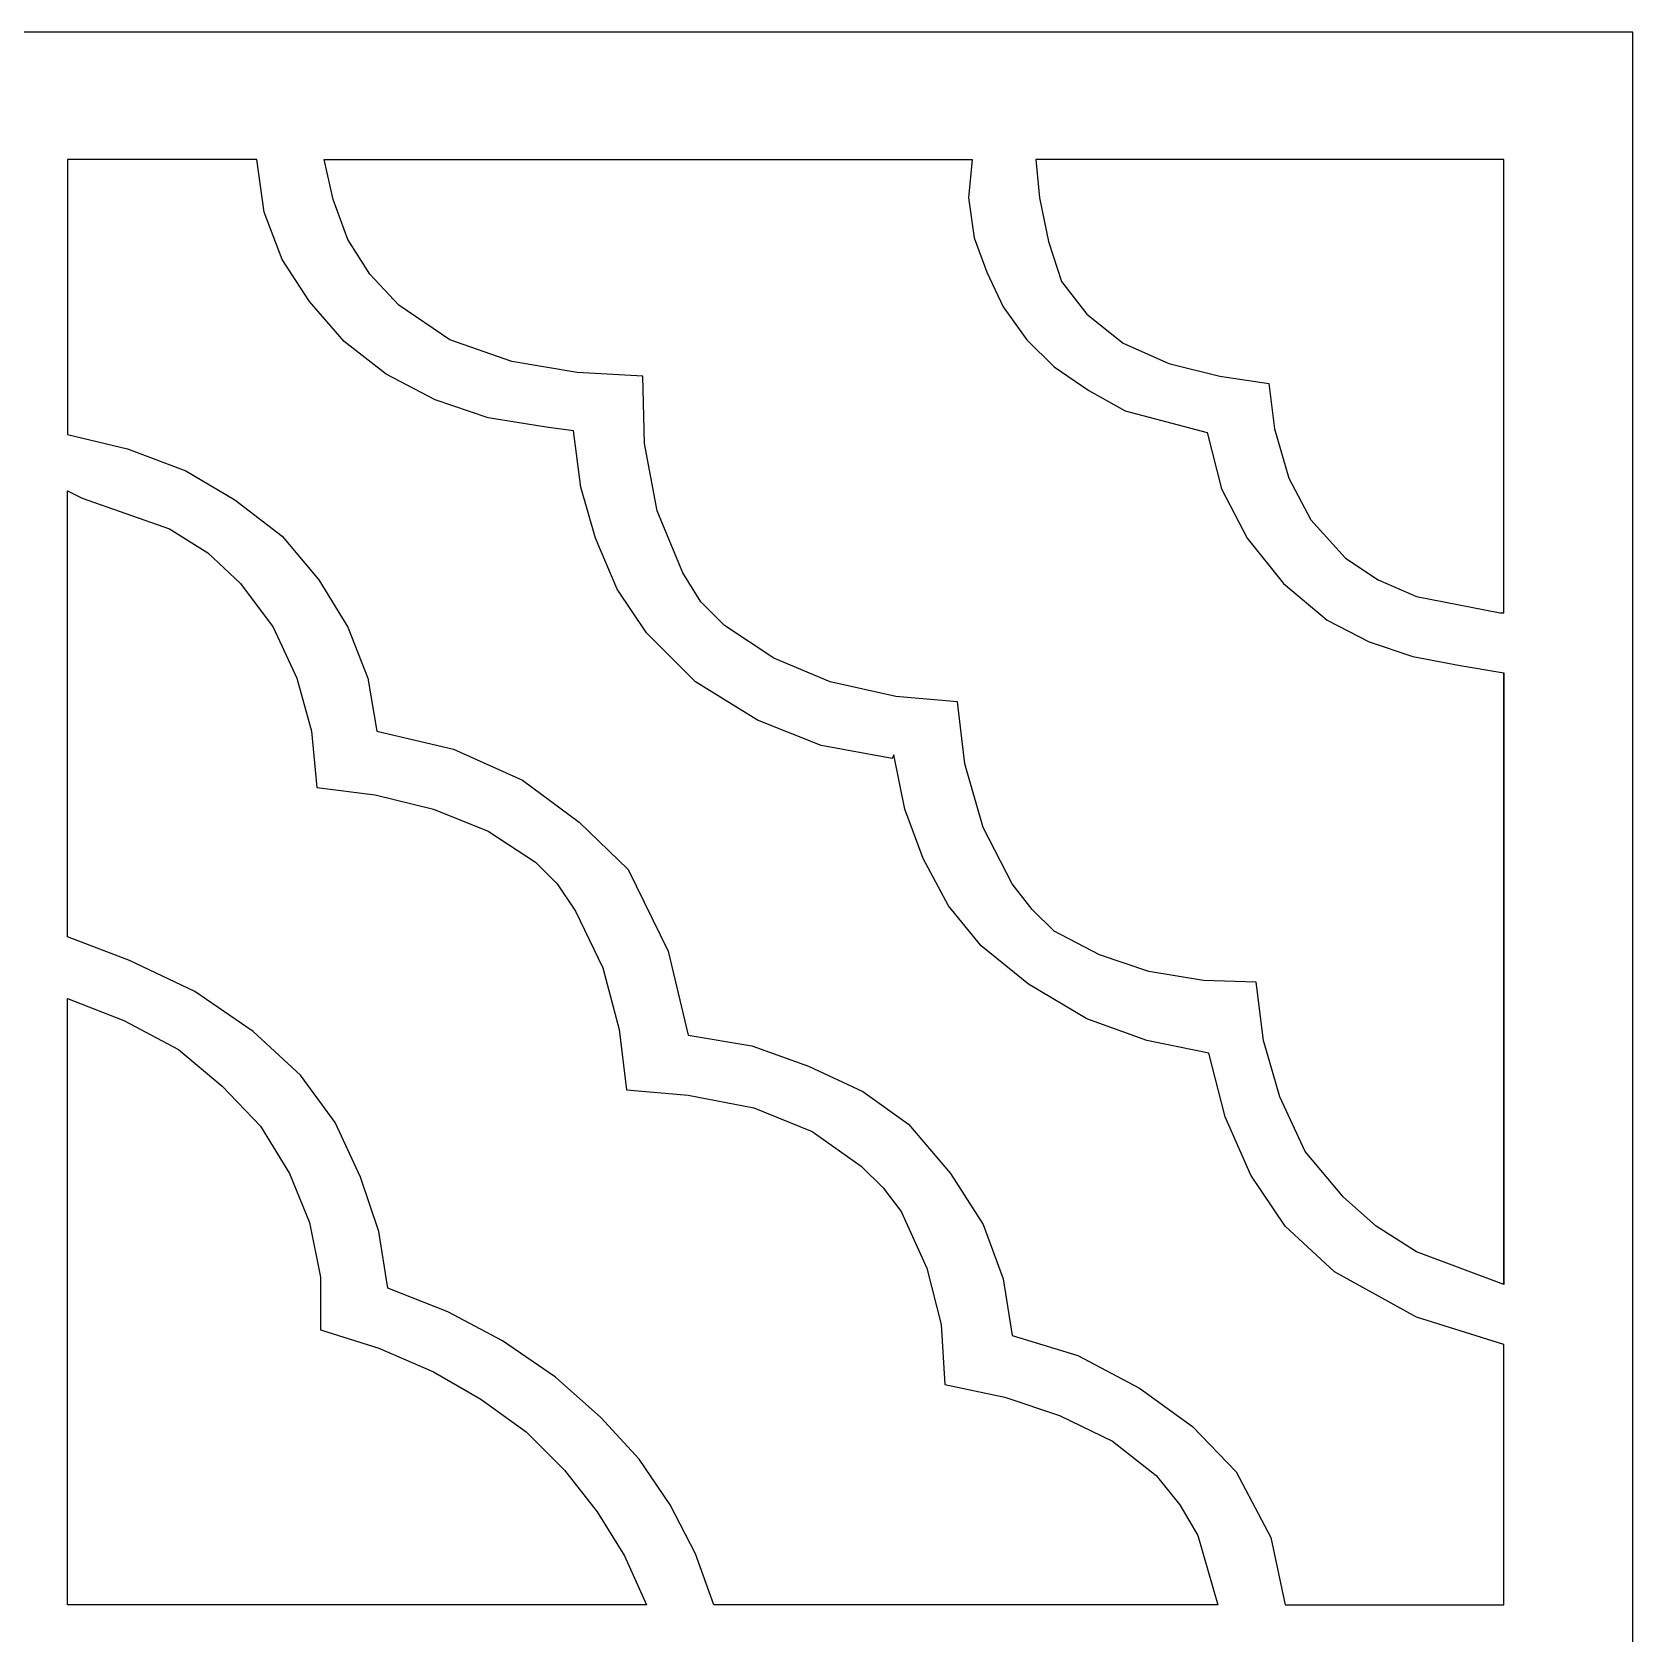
# Model space of a CAD drawing. Header units: centimetres. Extents: x -7.53 to -1.5, y 2.97 to 9.
# Drawn here: x -4.515 to -1.5, y 5.984 to 9.001 of the extents above; entities that cross this region are included whole.
import ezdxf

# ---------------------------------------------------------------- set-up
doc = ezdxf.new("R2010")
doc.units = ezdxf.units.CM
doc.header["$MEASUREMENT"] = 0
doc.layers.add('layer 1', color=7, linetype='Continuous')

msp = doc.modelspace()

# ---------------------------------------------------------------- linework, layer by layer
at = {"layer": 'layer 1', "color": 250}
for points, knots in [([(-7.52986, 9.00077), (-7.52986, 9.00077), (-1.49953, 9.00077), (-1.49953, 9.00077), (-1.49953, 9.00077), (-1.49953, 9.00077), (-1.49953, 2.97045), (-1.49953, 2.97045), (-1.49953, 2.97045), (-1.49953, 2.97045), (-7.52986, 2.97045), (-7.52986, 2.97045), (-7.52986, 2.97045), (-7.52986, 2.97045), (-7.52986, 9.00077), (-7.52986, 9.00077)], [0, 0, 0, 0, 0.2, 0.2, 0.2, 0.2, 0.4, 0.4, 0.4, 0.4, 0.6, 0.6, 0.6, 0.6, 1, 1, 1, 1]), ([(-2.15433, 6.03874), (-2.15433, 6.03874), (-2.18176, 6.16561), (-2.18176, 6.16561), (-2.18176, 6.16561), (-2.18176, 6.16561), (-2.24689, 6.28901), (-2.24689, 6.28901), (-2.24689, 6.28901), (-2.24689, 6.28901), (-2.32917, 6.3747), (-2.32917, 6.3747), (-2.32917, 6.3747), (-2.32917, 6.3747), (-2.4286, 6.44671), (-2.4286, 6.44671), (-2.4286, 6.44671), (-2.4286, 6.44671), (-2.54517, 6.50843), (-2.54517, 6.50843), (-2.54517, 6.50843), (-2.54517, 6.50843), (-2.66858, 6.54614), (-2.66858, 6.54614), (-2.66858, 6.54614), (-2.66858, 6.54614), (-2.68573, 6.65243), (-2.68573, 6.65243), (-2.68573, 6.65243), (-2.68573, 6.65243), (-2.72341, 6.75524), (-2.72341, 6.75524), (-2.72341, 6.75524), (-2.72341, 6.75524), (-2.78515, 6.85124), (-2.78515, 6.85124), (-2.78515, 6.85124), (-2.78515, 6.85124), (-2.86398, 6.9438), (-2.86398, 6.9438), (-2.86398, 6.9438), (-2.86398, 6.9438), (-2.94968, 7.00551), (-2.94968, 7.00551), (-2.94968, 7.00551), (-2.94968, 7.00551), (-3.05254, 7.05351), (-3.05254, 7.05351), (-3.05254, 7.05351), (-3.05254, 7.05351), (-3.15882, 7.09122), (-3.15882, 7.09122), (-3.15882, 7.09122), (-3.15882, 7.09122), (-3.27878, 7.11179), (-3.27878, 7.11179), (-3.27878, 7.11179), (-3.27878, 7.11179), (-3.31652, 7.26951), (-3.31652, 7.26951), (-3.31652, 7.26951), (-3.31652, 7.26951), (-3.39193, 7.42376), (-3.39193, 7.42376), (-3.39193, 7.42376), (-3.39193, 7.42376), (-3.48452, 7.51292), (-3.48452, 7.51292), (-3.48452, 7.51292), (-3.48452, 7.51292), (-3.59077, 7.59174), (-3.59077, 7.59174), (-3.59077, 7.59174), (-3.59077, 7.59174), (-3.72105, 7.65005), (-3.72105, 7.65005), (-3.72105, 7.65005), (-3.72105, 7.65005), (-3.86504, 7.68432), (-3.86504, 7.68432), (-3.86504, 7.68432), (-3.86504, 7.68432), (-3.88219, 7.78373), (-3.88219, 7.78373), (-3.88219, 7.78373), (-3.88219, 7.78373), (-3.91988, 7.87973), (-3.91988, 7.87973), (-3.91988, 7.87973), (-3.91988, 7.87973), (-3.97475, 7.96887), (-3.97475, 7.96887), (-3.97475, 7.96887), (-3.97475, 7.96887), (-4.04329, 8.05112), (-4.04329, 8.05112), (-4.04329, 8.05112), (-4.04329, 8.05112), (-4.13244, 8.11971), (-4.13244, 8.11971), (-4.13244, 8.11971), (-4.13244, 8.11971), (-4.22502, 8.17457), (-4.22502, 8.17457), (-4.22502, 8.17457), (-4.22502, 8.17457), (-4.3347, 8.2157), (-4.3347, 8.2157), (-4.3347, 8.2157), (-4.3347, 8.2157), (-4.44784, 8.24311), (-4.44784, 8.24311), (-4.44784, 8.24311), (-4.44784, 8.24311), (-4.44784, 8.7608), (-4.44784, 8.7608), (-4.44784, 8.7608), (-4.44784, 8.7608), (-4.0913, 8.7608), (-4.0913, 8.7608), (-4.0913, 8.7608), (-4.0913, 8.7608), (-4.07761, 8.66139), (-4.07761, 8.66139), (-4.07761, 8.66139), (-4.07761, 8.66139), (-4.04329, 8.57223), (-4.04329, 8.57223), (-4.04329, 8.57223), (-4.04329, 8.57223), (-3.99188, 8.4934), (-3.99188, 8.4934), (-3.99188, 8.4934), (-3.99188, 8.4934), (-3.92676, 8.41798), (-3.92676, 8.41798), (-3.92676, 8.41798), (-3.92676, 8.41798), (-3.84788, 8.35624), (-3.84788, 8.35624), (-3.84788, 8.35624), (-3.84788, 8.35624), (-3.75531, 8.30824), (-3.75531, 8.30824), (-3.75531, 8.30824), (-3.75531, 8.30824), (-3.6559, 8.27399), (-3.6559, 8.27399), (-3.6559, 8.27399), (-3.6559, 8.27399), (-3.54622, 8.25685), (-3.54622, 8.25685), (-3.54622, 8.25685), (-3.54622, 8.25685), (-3.4948, 8.24998), (-3.4948, 8.24998), (-3.4948, 8.24998), (-3.4948, 8.24998), (-3.48108, 8.14369), (-3.48108, 8.14369), (-3.48108, 8.14369), (-3.48108, 8.14369), (-3.45366, 8.0477), (-3.45366, 8.0477), (-3.45366, 8.0477), (-3.45366, 8.0477), (-3.41251, 7.95171), (-3.41251, 7.95171), (-3.41251, 7.95171), (-3.41251, 7.95171), (-3.35767, 7.86944), (-3.35767, 7.86944), (-3.35767, 7.86944), (-3.35767, 7.86944), (-3.26511, 7.7769), (-3.26511, 7.7769), (-3.26511, 7.7769), (-3.26511, 7.7769), (-3.14855, 7.7049), (-3.14855, 7.7049), (-3.14855, 7.7049), (-3.14855, 7.7049), (-3.02855, 7.65691), (-3.02855, 7.65691), (-3.02855, 7.65691), (-3.02855, 7.65691), (-2.89483, 7.63291), (-2.89483, 7.63291), (-2.89483, 7.63291), (-2.89483, 7.63291), (-2.8914, 7.63975), (-2.8914, 7.63975), (-2.8914, 7.63975), (-2.8914, 7.63975), (-2.87085, 7.53691), (-2.87085, 7.53691), (-2.87085, 7.53691), (-2.87085, 7.53691), (-2.83657, 7.44435), (-2.83657, 7.44435), (-2.83657, 7.44435), (-2.83657, 7.44435), (-2.78857, 7.3552), (-2.78857, 7.3552), (-2.78857, 7.3552), (-2.78857, 7.3552), (-2.72685, 7.27977), (-2.72685, 7.27977), (-2.72685, 7.27977), (-2.72685, 7.27977), (-2.63773, 7.20778), (-2.63773, 7.20778), (-2.63773, 7.20778), (-2.63773, 7.20778), (-2.52802, 7.14263), (-2.52802, 7.14263), (-2.52802, 7.14263), (-2.52802, 7.14263), (-2.41486, 7.1015), (-2.41486, 7.1015), (-2.41486, 7.1015), (-2.41486, 7.1015), (-2.29832, 7.07753), (-2.29832, 7.07753), (-2.29832, 7.07753), (-2.29832, 7.07753), (-2.26746, 6.95751), (-2.26746, 6.95751), (-2.26746, 6.95751), (-2.26746, 6.95751), (-2.21947, 6.84781), (-2.21947, 6.84781), (-2.21947, 6.84781), (-2.21947, 6.84781), (-2.15433, 6.75182), (-2.15433, 6.75182), (-2.15433, 6.75182), (-2.15433, 6.75182), (-2.06179, 6.66611), (-2.06179, 6.66611), (-2.06179, 6.66611), (-2.06179, 6.66611), (-1.90748, 6.58042), (-1.90748, 6.58042), (-1.90748, 6.58042), (-1.90748, 6.58042), (-1.74292, 6.529), (-1.74292, 6.529), (-1.74292, 6.529), (-1.74292, 6.529), (-1.74292, 6.03874), (-1.74292, 6.03874), (-1.74292, 6.03874), (-1.74292, 6.03874), (-2.15433, 6.03874), (-2.15433, 6.03874)], [0, 0, 0, 0, 0.0153846, 0.0153846, 0.0153846, 0.0153846, 0.0307692, 0.0307692, 0.0307692, 0.0307692, 0.0461538, 0.0461538, 0.0461538, 0.0461538, 0.0615385, 0.0615385, 0.0615385, 0.0615385, 0.0769231, 0.0769231, 0.0769231, 0.0769231, 0.0923077, 0.0923077, 0.0923077, 0.0923077, 0.1076923, 0.1076923, 0.1076923, 0.1076923, 0.1230769, 0.1230769, 0.1230769, 0.1230769, 0.1384615, 0.1384615, 0.1384615, 0.1384615, 0.1538462, 0.1538462, 0.1538462, 0.1538462, 0.1692308, 0.1692308, 0.1692308, 0.1692308, 0.1846154, 0.1846154, 0.1846154, 0.1846154, 0.2, 0.2, 0.2, 0.2, 0.2153846, 0.2153846, 0.2153846, 0.2153846, 0.2307692, 0.2307692, 0.2307692, 0.2307692, 0.2461538, 0.2461538, 0.2461538, 0.2461538, 0.2615385, 0.2615385, 0.2615385, 0.2615385, 0.2769231, 0.2769231, 0.2769231, 0.2769231, 0.2923077, 0.2923077, 0.2923077, 0.2923077, 0.3076923, 0.3076923, 0.3076923, 0.3076923, 0.3230769, 0.3230769, 0.3230769, 0.3230769, 0.3384615, 0.3384615, 0.3384615, 0.3384615, 0.3538462, 0.3538462, 0.3538462, 0.3538462, 0.3692308, 0.3692308, 0.3692308, 0.3692308, 0.3846154, 0.3846154, 0.3846154, 0.3846154, 0.4, 0.4, 0.4, 0.4, 0.4153846, 0.4153846, 0.4153846, 0.4153846, 0.4307692, 0.4307692, 0.4307692, 0.4307692, 0.4461538, 0.4461538, 0.4461538, 0.4461538, 0.4615385, 0.4615385, 0.4615385, 0.4615385, 0.4769231, 0.4769231, 0.4769231, 0.4769231, 0.4923077, 0.4923077, 0.4923077, 0.4923077, 0.5076923, 0.5076923, 0.5076923, 0.5076923, 0.5230769, 0.5230769, 0.5230769, 0.5230769, 0.5384615, 0.5384615, 0.5384615, 0.5384615, 0.5538462, 0.5538462, 0.5538462, 0.5538462, 0.5692308, 0.5692308, 0.5692308, 0.5692308, 0.5846154, 0.5846154, 0.5846154, 0.5846154, 0.6, 0.6, 0.6, 0.6, 0.6153846, 0.6153846, 0.6153846, 0.6153846, 0.6307692, 0.6307692, 0.6307692, 0.6307692, 0.6461538, 0.6461538, 0.6461538, 0.6461538, 0.6615385, 0.6615385, 0.6615385, 0.6615385, 0.6769231, 0.6769231, 0.6769231, 0.6769231, 0.6923077, 0.6923077, 0.6923077, 0.6923077, 0.7076923, 0.7076923, 0.7076923, 0.7076923, 0.7230769, 0.7230769, 0.7230769, 0.7230769, 0.7384615, 0.7384615, 0.7384615, 0.7384615, 0.7538462, 0.7538462, 0.7538462, 0.7538462, 0.7692308, 0.7692308, 0.7692308, 0.7692308, 0.7846154, 0.7846154, 0.7846154, 0.7846154, 0.8, 0.8, 0.8, 0.8, 0.8153846, 0.8153846, 0.8153846, 0.8153846, 0.8307692, 0.8307692, 0.8307692, 0.8307692, 0.8461538, 0.8461538, 0.8461538, 0.8461538, 0.8615385, 0.8615385, 0.8615385, 0.8615385, 0.8769231, 0.8769231, 0.8769231, 0.8769231, 0.8923077, 0.8923077, 0.8923077, 0.8923077, 0.9076923, 0.9076923, 0.9076923, 0.9076923, 0.9230769, 0.9230769, 0.9230769, 0.9230769, 0.9384615, 0.9384615, 0.9384615, 0.9384615, 0.9538462, 0.9538462, 0.9538462, 0.9538462, 0.9692308, 0.9692308, 0.9692308, 0.9692308, 1, 1, 1, 1]), ([(-1.74292, 7.79403), (-1.74292, 7.79403), (-1.82523, 7.80773), (-1.82523, 7.80773), (-1.82523, 7.80773), (-1.82523, 7.80773), (-1.91436, 7.82487), (-1.91436, 7.82487), (-1.91436, 7.82487), (-1.91436, 7.82487), (-1.99663, 7.8523), (-1.99663, 7.8523), (-1.99663, 7.8523), (-1.99663, 7.8523), (-2.07547, 7.89346), (-2.07547, 7.89346), (-2.07547, 7.89346), (-2.07547, 7.89346), (-2.15777, 7.96201), (-2.15777, 7.96201), (-2.15777, 7.96201), (-2.15777, 7.96201), (-2.22631, 8.0477), (-2.22631, 8.0477), (-2.22631, 8.0477), (-2.22631, 8.0477), (-2.27431, 8.14027), (-2.27431, 8.14027), (-2.27431, 8.14027), (-2.27431, 8.14027), (-2.30177, 8.24655), (-2.30177, 8.24655), (-2.30177, 8.24655), (-2.30177, 8.24655), (-2.45602, 8.28768), (-2.45602, 8.28768), (-2.45602, 8.28768), (-2.45602, 8.28768), (-2.52459, 8.32542), (-2.52459, 8.32542), (-2.52459, 8.32542), (-2.52459, 8.32542), (-2.58974, 8.36998), (-2.58974, 8.36998), (-2.58974, 8.36998), (-2.58974, 8.36998), (-2.64115, 8.42141), (-2.64115, 8.42141), (-2.64115, 8.42141), (-2.64115, 8.42141), (-2.68573, 8.4831), (-2.68573, 8.4831), (-2.68573, 8.4831), (-2.68573, 8.4831), (-2.71658, 8.54823), (-2.71658, 8.54823), (-2.71658, 8.54823), (-2.71658, 8.54823), (-2.74057, 8.61339), (-2.74057, 8.61339), (-2.74057, 8.61339), (-2.74057, 8.61339), (-2.75084, 8.68881), (-2.75084, 8.68881), (-2.75084, 8.68881), (-2.75084, 8.68881), (-2.74399, 8.7608), (-2.74399, 8.7608), (-2.74399, 8.7608), (-2.74399, 8.7608), (-3.96445, 8.7608), (-3.96445, 8.7608), (-3.96445, 8.7608), (-3.96445, 8.7608), (-3.94732, 8.68538), (-3.94732, 8.68538), (-3.94732, 8.68538), (-3.94732, 8.68538), (-3.91988, 8.60997), (-3.91988, 8.60997), (-3.91988, 8.60997), (-3.91988, 8.60997), (-3.87875, 8.54483), (-3.87875, 8.54483), (-3.87875, 8.54483), (-3.87875, 8.54483), (-3.82389, 8.48653), (-3.82389, 8.48653), (-3.82389, 8.48653), (-3.82389, 8.48653), (-3.7279, 8.42141), (-3.7279, 8.42141), (-3.7279, 8.42141), (-3.7279, 8.42141), (-3.61134, 8.38024), (-3.61134, 8.38024), (-3.61134, 8.38024), (-3.61134, 8.38024), (-3.48792, 8.35969), (-3.48792, 8.35969), (-3.48792, 8.35969), (-3.48792, 8.35969), (-3.36452, 8.35284), (-3.36452, 8.35284), (-3.36452, 8.35284), (-3.36452, 8.35284), (-3.3611, 8.226), (-3.3611, 8.226), (-3.3611, 8.226), (-3.3611, 8.226), (-3.33709, 8.09912), (-3.33709, 8.09912), (-3.33709, 8.09912), (-3.33709, 8.09912), (-3.28909, 7.98259), (-3.28909, 7.98259), (-3.28909, 7.98259), (-3.28909, 7.98259), (-3.25481, 7.92772), (-3.25481, 7.92772), (-3.25481, 7.92772), (-3.25481, 7.92772), (-3.21026, 7.88317), (-3.21026, 7.88317), (-3.21026, 7.88317), (-3.21026, 7.88317), (-3.1177, 7.82144), (-3.1177, 7.82144), (-3.1177, 7.82144), (-3.1177, 7.82144), (-3.0114, 7.7769), (-3.0114, 7.7769), (-3.0114, 7.7769), (-3.0114, 7.7769), (-2.88798, 7.74947), (-2.88798, 7.74947), (-2.88798, 7.74947), (-2.88798, 7.74947), (-2.77141, 7.73919), (-2.77141, 7.73919), (-2.77141, 7.73919), (-2.77141, 7.73919), (-2.75769, 7.6226), (-2.75769, 7.6226), (-2.75769, 7.6226), (-2.75769, 7.6226), (-2.72341, 7.50263), (-2.72341, 7.50263), (-2.72341, 7.50263), (-2.72341, 7.50263), (-2.66858, 7.39636), (-2.66858, 7.39636), (-2.66858, 7.39636), (-2.66858, 7.39636), (-2.63086, 7.34835), (-2.63086, 7.34835), (-2.63086, 7.34835), (-2.63086, 7.34835), (-2.58974, 7.3072), (-2.58974, 7.3072), (-2.58974, 7.3072), (-2.58974, 7.3072), (-2.50402, 7.26264), (-2.50402, 7.26264), (-2.50402, 7.26264), (-2.50402, 7.26264), (-2.41144, 7.23177), (-2.41144, 7.23177), (-2.41144, 7.23177), (-2.41144, 7.23177), (-2.30862, 7.21464), (-2.30862, 7.21464), (-2.30862, 7.21464), (-2.30862, 7.21464), (-2.20921, 7.21121), (-2.20921, 7.21121), (-2.20921, 7.21121), (-2.20921, 7.21121), (-2.19546, 7.1015), (-2.19546, 7.1015), (-2.19546, 7.1015), (-2.19546, 7.1015), (-2.16463, 6.99522), (-2.16463, 6.99522), (-2.16463, 6.99522), (-2.16463, 6.99522), (-2.11663, 6.8924), (-2.11663, 6.8924), (-2.11663, 6.8924), (-2.11663, 6.8924), (-2.04463, 6.80667), (-2.04463, 6.80667), (-2.04463, 6.80667), (-2.04463, 6.80667), (-1.98291, 6.75182), (-1.98291, 6.75182), (-1.98291, 6.75182), (-1.98291, 6.75182), (-1.90748, 6.70383), (-1.90748, 6.70383), (-1.90748, 6.70383), (-1.90748, 6.70383), (-1.74292, 6.64213), (-1.74292, 6.64213), (-1.74292, 6.64213), (-1.74292, 6.64213), (-1.74292, 7.79403), (-1.74292, 7.79403), (-1.74292, 7.79403), (-1.74292, 7.79403), (-1.74292, 6.64213), (-1.74292, 6.64213), (-1.74292, 6.64213), (-1.74292, 6.64213), (-1.74292, 7.79403), (-1.74292, 7.79403)], [0, 0, 0, 0, 0.0181818, 0.0181818, 0.0181818, 0.0181818, 0.0363636, 0.0363636, 0.0363636, 0.0363636, 0.0545455, 0.0545455, 0.0545455, 0.0545455, 0.0727273, 0.0727273, 0.0727273, 0.0727273, 0.0909091, 0.0909091, 0.0909091, 0.0909091, 0.1090909, 0.1090909, 0.1090909, 0.1090909, 0.1272727, 0.1272727, 0.1272727, 0.1272727, 0.1454545, 0.1454545, 0.1454545, 0.1454545, 0.1636364, 0.1636364, 0.1636364, 0.1636364, 0.1818182, 0.1818182, 0.1818182, 0.1818182, 0.2, 0.2, 0.2, 0.2, 0.2181818, 0.2181818, 0.2181818, 0.2181818, 0.2363636, 0.2363636, 0.2363636, 0.2363636, 0.2545455, 0.2545455, 0.2545455, 0.2545455, 0.2727273, 0.2727273, 0.2727273, 0.2727273, 0.2909091, 0.2909091, 0.2909091, 0.2909091, 0.3090909, 0.3090909, 0.3090909, 0.3090909, 0.3272727, 0.3272727, 0.3272727, 0.3272727, 0.3454545, 0.3454545, 0.3454545, 0.3454545, 0.3636364, 0.3636364, 0.3636364, 0.3636364, 0.3818182, 0.3818182, 0.3818182, 0.3818182, 0.4, 0.4, 0.4, 0.4, 0.4181818, 0.4181818, 0.4181818, 0.4181818, 0.4363636, 0.4363636, 0.4363636, 0.4363636, 0.4545455, 0.4545455, 0.4545455, 0.4545455, 0.4727273, 0.4727273, 0.4727273, 0.4727273, 0.4909091, 0.4909091, 0.4909091, 0.4909091, 0.5090909, 0.5090909, 0.5090909, 0.5090909, 0.5272727, 0.5272727, 0.5272727, 0.5272727, 0.5454545, 0.5454545, 0.5454545, 0.5454545, 0.5636364, 0.5636364, 0.5636364, 0.5636364, 0.5818182, 0.5818182, 0.5818182, 0.5818182, 0.6, 0.6, 0.6, 0.6, 0.6181818, 0.6181818, 0.6181818, 0.6181818, 0.6363636, 0.6363636, 0.6363636, 0.6363636, 0.6545455, 0.6545455, 0.6545455, 0.6545455, 0.6727273, 0.6727273, 0.6727273, 0.6727273, 0.6909091, 0.6909091, 0.6909091, 0.6909091, 0.7090909, 0.7090909, 0.7090909, 0.7090909, 0.7272727, 0.7272727, 0.7272727, 0.7272727, 0.7454545, 0.7454545, 0.7454545, 0.7454545, 0.7636364, 0.7636364, 0.7636364, 0.7636364, 0.7818182, 0.7818182, 0.7818182, 0.7818182, 0.8, 0.8, 0.8, 0.8, 0.8181818, 0.8181818, 0.8181818, 0.8181818, 0.8363636, 0.8363636, 0.8363636, 0.8363636, 0.8545455, 0.8545455, 0.8545455, 0.8545455, 0.8727273, 0.8727273, 0.8727273, 0.8727273, 0.8909091, 0.8909091, 0.8909091, 0.8909091, 0.9090909, 0.9090909, 0.9090909, 0.9090909, 0.9272727, 0.9272727, 0.9272727, 0.9272727, 0.9454545, 0.9454545, 0.9454545, 0.9454545, 0.9636364, 0.9636364, 0.9636364, 0.9636364, 1, 1, 1, 1]), ([(-1.74977, 7.90714), (-1.74977, 7.90714), (-1.90748, 7.93802), (-1.90748, 7.93802), (-1.90748, 7.93802), (-1.90748, 7.93802), (-1.97949, 7.96887), (-1.97949, 7.96887), (-1.97949, 7.96887), (-1.97949, 7.96887), (-2.04119, 8.01), (-2.04119, 8.01), (-2.04119, 8.01), (-2.04119, 8.01), (-2.10634, 8.08201), (-2.10634, 8.08201), (-2.10634, 8.08201), (-2.10634, 8.08201), (-2.14747, 8.16085), (-2.14747, 8.16085), (-2.14747, 8.16085), (-2.14747, 8.16085), (-2.17489, 8.25341), (-2.17489, 8.25341), (-2.17489, 8.25341), (-2.17489, 8.25341), (-2.18518, 8.3391), (-2.18518, 8.3391), (-2.18518, 8.3391), (-2.18518, 8.3391), (-2.27774, 8.35284), (-2.27774, 8.35284), (-2.27774, 8.35284), (-2.27774, 8.35284), (-2.37374, 8.37684), (-2.37374, 8.37684), (-2.37374, 8.37684), (-2.37374, 8.37684), (-2.45944, 8.41455), (-2.45944, 8.41455), (-2.45944, 8.41455), (-2.45944, 8.41455), (-2.52802, 8.46941), (-2.52802, 8.46941), (-2.52802, 8.46941), (-2.52802, 8.46941), (-2.57602, 8.53109), (-2.57602, 8.53109), (-2.57602, 8.53109), (-2.57602, 8.53109), (-2.60001, 8.60653), (-2.60001, 8.60653), (-2.60001, 8.60653), (-2.60001, 8.60653), (-2.61713, 8.68881), (-2.61713, 8.68881), (-2.61713, 8.68881), (-2.61713, 8.68881), (-2.62402, 8.7608), (-2.62402, 8.7608), (-2.62402, 8.7608), (-2.62402, 8.7608), (-1.74292, 8.7608), (-1.74292, 8.7608), (-1.74292, 8.7608), (-1.74292, 8.7608), (-1.74292, 7.90714), (-1.74292, 7.90714), (-1.74292, 7.90714), (-1.74292, 7.90714), (-1.74977, 7.90714), (-1.74977, 7.90714)], [0, 0, 0, 0, 0.0526316, 0.0526316, 0.0526316, 0.0526316, 0.1052632, 0.1052632, 0.1052632, 0.1052632, 0.1578947, 0.1578947, 0.1578947, 0.1578947, 0.2105263, 0.2105263, 0.2105263, 0.2105263, 0.2631579, 0.2631579, 0.2631579, 0.2631579, 0.3157895, 0.3157895, 0.3157895, 0.3157895, 0.3684211, 0.3684211, 0.3684211, 0.3684211, 0.4210526, 0.4210526, 0.4210526, 0.4210526, 0.4736842, 0.4736842, 0.4736842, 0.4736842, 0.5263158, 0.5263158, 0.5263158, 0.5263158, 0.5789474, 0.5789474, 0.5789474, 0.5789474, 0.6315789, 0.6315789, 0.6315789, 0.6315789, 0.6842105, 0.6842105, 0.6842105, 0.6842105, 0.7368421, 0.7368421, 0.7368421, 0.7368421, 0.7894737, 0.7894737, 0.7894737, 0.7894737, 0.8421053, 0.8421053, 0.8421053, 0.8421053, 0.8947368, 0.8947368, 0.8947368, 0.8947368, 1, 1, 1, 1]), ([(-3.23079, 6.03874), (-3.23079, 6.03874), (-2.28118, 6.03874), (-2.28118, 6.03874), (-2.28118, 6.03874), (-2.28118, 6.03874), (-2.31889, 6.16904), (-2.31889, 6.16904), (-2.31889, 6.16904), (-2.31889, 6.16904), (-2.35319, 6.22729), (-2.35319, 6.22729), (-2.35319, 6.22729), (-2.35319, 6.22729), (-2.39775, 6.28213), (-2.39775, 6.28213), (-2.39775, 6.28213), (-2.39775, 6.28213), (-2.48003, 6.34729), (-2.48003, 6.34729), (-2.48003, 6.34729), (-2.48003, 6.34729), (-2.57944, 6.39528), (-2.57944, 6.39528), (-2.57944, 6.39528), (-2.57944, 6.39528), (-2.68229, 6.42957), (-2.68229, 6.42957), (-2.68229, 6.42957), (-2.68229, 6.42957), (-2.7954, 6.45358), (-2.7954, 6.45358), (-2.7954, 6.45358), (-2.7954, 6.45358), (-2.80226, 6.56668), (-2.80226, 6.56668), (-2.80226, 6.56668), (-2.80226, 6.56668), (-2.82972, 6.67299), (-2.82972, 6.67299), (-2.82972, 6.67299), (-2.82972, 6.67299), (-2.87771, 6.77925), (-2.87771, 6.77925), (-2.87771, 6.77925), (-2.87771, 6.77925), (-2.91198, 6.82382), (-2.91198, 6.82382), (-2.91198, 6.82382), (-2.91198, 6.82382), (-2.95311, 6.86496), (-2.95311, 6.86496), (-2.95311, 6.86496), (-2.95311, 6.86496), (-3.04568, 6.93011), (-3.04568, 6.93011), (-3.04568, 6.93011), (-3.04568, 6.93011), (-3.15538, 6.97467), (-3.15538, 6.97467), (-3.15538, 6.97467), (-3.15538, 6.97467), (-3.27878, 6.99865), (-3.27878, 6.99865), (-3.27878, 6.99865), (-3.27878, 6.99865), (-3.39537, 7.00894), (-3.39537, 7.00894), (-3.39537, 7.00894), (-3.39537, 7.00894), (-3.40908, 7.12209), (-3.40908, 7.12209), (-3.40908, 7.12209), (-3.40908, 7.12209), (-3.43992, 7.23862), (-3.43992, 7.23862), (-3.43992, 7.23862), (-3.43992, 7.23862), (-3.49136, 7.34493), (-3.49136, 7.34493), (-3.49136, 7.34493), (-3.49136, 7.34493), (-3.52563, 7.39636), (-3.52563, 7.39636), (-3.52563, 7.39636), (-3.52563, 7.39636), (-3.56676, 7.43748), (-3.56676, 7.43748), (-3.56676, 7.43748), (-3.56676, 7.43748), (-3.6559, 7.49576), (-3.6559, 7.49576), (-3.6559, 7.49576), (-3.6559, 7.49576), (-3.75875, 7.53691), (-3.75875, 7.53691), (-3.75875, 7.53691), (-3.75875, 7.53691), (-3.86846, 7.56433), (-3.86846, 7.56433), (-3.86846, 7.56433), (-3.86846, 7.56433), (-3.97818, 7.57803), (-3.97818, 7.57803), (-3.97818, 7.57803), (-3.97818, 7.57803), (-3.98846, 7.68432), (-3.98846, 7.68432), (-3.98846, 7.68432), (-3.98846, 7.68432), (-4.01588, 7.78373), (-4.01588, 7.78373), (-4.01588, 7.78373), (-4.01588, 7.78373), (-4.06046, 7.87973), (-4.06046, 7.87973), (-4.06046, 7.87973), (-4.06046, 7.87973), (-4.12217, 7.96201), (-4.12217, 7.96201), (-4.12217, 7.96201), (-4.12217, 7.96201), (-4.18384, 8.02027), (-4.18384, 8.02027), (-4.18384, 8.02027), (-4.18384, 8.02027), (-4.25586, 8.06486), (-4.25586, 8.06486), (-4.25586, 8.06486), (-4.25586, 8.06486), (-4.42041, 8.12313), (-4.42041, 8.12313), (-4.42041, 8.12313), (-4.42041, 8.12313), (-4.44784, 8.13686), (-4.44784, 8.13686), (-4.44784, 8.13686), (-4.44784, 8.13686), (-4.44784, 7.29693), (-4.44784, 7.29693), (-4.44784, 7.29693), (-4.44784, 7.29693), (-4.33126, 7.25236), (-4.33126, 7.25236), (-4.33126, 7.25236), (-4.33126, 7.25236), (-4.20786, 7.19405), (-4.20786, 7.19405), (-4.20786, 7.19405), (-4.20786, 7.19405), (-4.09816, 7.11865), (-4.09816, 7.11865), (-4.09816, 7.11865), (-4.09816, 7.11865), (-4.00903, 7.03639), (-4.00903, 7.03639), (-4.00903, 7.03639), (-4.00903, 7.03639), (-3.94387, 6.94722), (-3.94387, 6.94722), (-3.94387, 6.94722), (-3.94387, 6.94722), (-3.89588, 6.84441), (-3.89588, 6.84441), (-3.89588, 6.84441), (-3.89588, 6.84441), (-3.86161, 6.74156), (-3.86161, 6.74156), (-3.86161, 6.74156), (-3.86161, 6.74156), (-3.84448, 6.63526), (-3.84448, 6.63526), (-3.84448, 6.63526), (-3.84448, 6.63526), (-3.73134, 6.5907), (-3.73134, 6.5907), (-3.73134, 6.5907), (-3.73134, 6.5907), (-3.62849, 6.53586), (-3.62849, 6.53586), (-3.62849, 6.53586), (-3.62849, 6.53586), (-3.52907, 6.46728), (-3.52907, 6.46728), (-3.52907, 6.46728), (-3.52907, 6.46728), (-3.44337, 6.39187), (-3.44337, 6.39187), (-3.44337, 6.39187), (-3.44337, 6.39187), (-3.37135, 6.31303), (-3.37135, 6.31303), (-3.37135, 6.31303), (-3.37135, 6.31303), (-3.3131, 6.22729), (-3.3131, 6.22729), (-3.3131, 6.22729), (-3.3131, 6.22729), (-3.26511, 6.13472), (-3.26511, 6.13472), (-3.26511, 6.13472), (-3.26511, 6.13472), (-3.23079, 6.03874), (-3.23079, 6.03874)], [0, 0, 0, 0, 0.0192308, 0.0192308, 0.0192308, 0.0192308, 0.0384615, 0.0384615, 0.0384615, 0.0384615, 0.0576923, 0.0576923, 0.0576923, 0.0576923, 0.0769231, 0.0769231, 0.0769231, 0.0769231, 0.0961538, 0.0961538, 0.0961538, 0.0961538, 0.1153846, 0.1153846, 0.1153846, 0.1153846, 0.1346154, 0.1346154, 0.1346154, 0.1346154, 0.1538462, 0.1538462, 0.1538462, 0.1538462, 0.1730769, 0.1730769, 0.1730769, 0.1730769, 0.1923077, 0.1923077, 0.1923077, 0.1923077, 0.2115385, 0.2115385, 0.2115385, 0.2115385, 0.2307692, 0.2307692, 0.2307692, 0.2307692, 0.25, 0.25, 0.25, 0.25, 0.2692308, 0.2692308, 0.2692308, 0.2692308, 0.2884615, 0.2884615, 0.2884615, 0.2884615, 0.3076923, 0.3076923, 0.3076923, 0.3076923, 0.3269231, 0.3269231, 0.3269231, 0.3269231, 0.3461538, 0.3461538, 0.3461538, 0.3461538, 0.3653846, 0.3653846, 0.3653846, 0.3653846, 0.3846154, 0.3846154, 0.3846154, 0.3846154, 0.4038462, 0.4038462, 0.4038462, 0.4038462, 0.4230769, 0.4230769, 0.4230769, 0.4230769, 0.4423077, 0.4423077, 0.4423077, 0.4423077, 0.4615385, 0.4615385, 0.4615385, 0.4615385, 0.4807692, 0.4807692, 0.4807692, 0.4807692, 0.5, 0.5, 0.5, 0.5, 0.5192308, 0.5192308, 0.5192308, 0.5192308, 0.5384615, 0.5384615, 0.5384615, 0.5384615, 0.5576923, 0.5576923, 0.5576923, 0.5576923, 0.5769231, 0.5769231, 0.5769231, 0.5769231, 0.5961538, 0.5961538, 0.5961538, 0.5961538, 0.6153846, 0.6153846, 0.6153846, 0.6153846, 0.6346154, 0.6346154, 0.6346154, 0.6346154, 0.6538462, 0.6538462, 0.6538462, 0.6538462, 0.6730769, 0.6730769, 0.6730769, 0.6730769, 0.6923077, 0.6923077, 0.6923077, 0.6923077, 0.7115385, 0.7115385, 0.7115385, 0.7115385, 0.7307692, 0.7307692, 0.7307692, 0.7307692, 0.75, 0.75, 0.75, 0.75, 0.7692308, 0.7692308, 0.7692308, 0.7692308, 0.7884615, 0.7884615, 0.7884615, 0.7884615, 0.8076923, 0.8076923, 0.8076923, 0.8076923, 0.8269231, 0.8269231, 0.8269231, 0.8269231, 0.8461538, 0.8461538, 0.8461538, 0.8461538, 0.8653846, 0.8653846, 0.8653846, 0.8653846, 0.8846154, 0.8846154, 0.8846154, 0.8846154, 0.9038462, 0.9038462, 0.9038462, 0.9038462, 0.9230769, 0.9230769, 0.9230769, 0.9230769, 0.9423077, 0.9423077, 0.9423077, 0.9423077, 0.9615385, 0.9615385, 0.9615385, 0.9615385, 1, 1, 1, 1]), ([(-4.44784, 7.18037), (-4.44784, 7.18037), (-4.44784, 6.03874), (-4.44784, 6.03874), (-4.44784, 6.03874), (-4.44784, 6.03874), (-3.35767, 6.03874), (-3.35767, 6.03874), (-3.35767, 6.03874), (-3.35767, 6.03874), (-3.39881, 6.1313), (-3.39881, 6.1313), (-3.39881, 6.1313), (-3.39881, 6.1313), (-3.45022, 6.21361), (-3.45022, 6.21361), (-3.45022, 6.21361), (-3.45022, 6.21361), (-3.51192, 6.29245), (-3.51192, 6.29245), (-3.51192, 6.29245), (-3.51192, 6.29245), (-3.5839, 6.36445), (-3.5839, 6.36445), (-3.5839, 6.36445), (-3.5839, 6.36445), (-3.66961, 6.42612), (-3.66961, 6.42612), (-3.66961, 6.42612), (-3.66961, 6.42612), (-3.75875, 6.47756), (-3.75875, 6.47756), (-3.75875, 6.47756), (-3.75875, 6.47756), (-3.86161, 6.52212), (-3.86161, 6.52212), (-3.86161, 6.52212), (-3.86161, 6.52212), (-3.97131, 6.55643), (-3.97131, 6.55643), (-3.97131, 6.55643), (-3.97131, 6.55643), (-3.97131, 6.65583), (-3.97131, 6.65583), (-3.97131, 6.65583), (-3.97131, 6.65583), (-3.99188, 6.75867), (-3.99188, 6.75867), (-3.99188, 6.75867), (-3.99188, 6.75867), (-4.0296, 6.85124), (-4.0296, 6.85124), (-4.0296, 6.85124), (-4.0296, 6.85124), (-4.08444, 6.94039), (-4.08444, 6.94039), (-4.08444, 6.94039), (-4.08444, 6.94039), (-4.15644, 7.01579), (-4.15644, 7.01579), (-4.15644, 7.01579), (-4.15644, 7.01579), (-4.23871, 7.08438), (-4.23871, 7.08438), (-4.23871, 7.08438), (-4.23871, 7.08438), (-4.34158, 7.13922), (-4.34158, 7.13922), (-4.34158, 7.13922), (-4.34158, 7.13922), (-4.44784, 7.18037), (-4.44784, 7.18037)], [0, 0, 0, 0, 0.0526316, 0.0526316, 0.0526316, 0.0526316, 0.1052632, 0.1052632, 0.1052632, 0.1052632, 0.1578947, 0.1578947, 0.1578947, 0.1578947, 0.2105263, 0.2105263, 0.2105263, 0.2105263, 0.2631579, 0.2631579, 0.2631579, 0.2631579, 0.3157895, 0.3157895, 0.3157895, 0.3157895, 0.3684211, 0.3684211, 0.3684211, 0.3684211, 0.4210526, 0.4210526, 0.4210526, 0.4210526, 0.4736842, 0.4736842, 0.4736842, 0.4736842, 0.5263158, 0.5263158, 0.5263158, 0.5263158, 0.5789474, 0.5789474, 0.5789474, 0.5789474, 0.6315789, 0.6315789, 0.6315789, 0.6315789, 0.6842105, 0.6842105, 0.6842105, 0.6842105, 0.7368421, 0.7368421, 0.7368421, 0.7368421, 0.7894737, 0.7894737, 0.7894737, 0.7894737, 0.8421053, 0.8421053, 0.8421053, 0.8421053, 0.8947368, 0.8947368, 0.8947368, 0.8947368, 1, 1, 1, 1])]:
    msp.add_open_spline(points, degree=3, knots=knots, dxfattribs=at)

doc.saveas('drawing.dxf')
